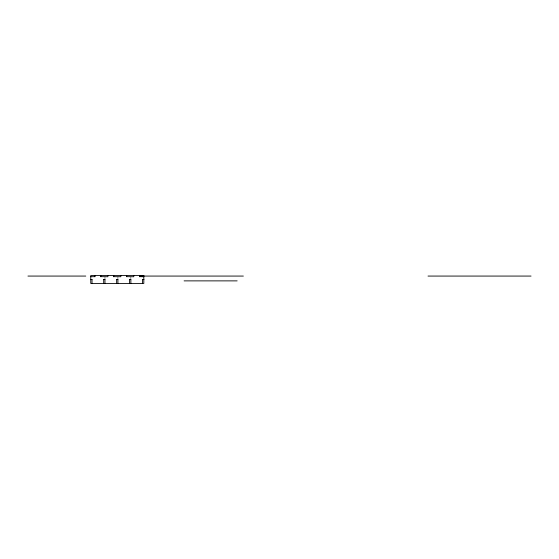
<?xml version="1.0" encoding="UTF-8"?>
<svg xmlns="http://www.w3.org/2000/svg" width="559" height="559" viewBox="0 0 559 559"><rect width="100%" height="100%" fill="white"/><g stroke="black" fill="none" stroke-linecap="round" stroke-linejoin="round"><path stroke-width="0.42" stroke-dasharray="2.79 2.1" d="M130.869 276.733L130.869 278.871M117.921 276.733L117.921 278.871M104.973 276.733L104.973 278.871"/><path stroke-width="0.84" d="M27.95 276.069L85.772 276.069M140.323 276.069L243.354 276.069M428.019 276.069L531.05 276.069M90.754 276.733L94.946 276.649M100.781 276.649L107.894 276.733L107.894 275.552M113.729 276.649L120.835 276.733L120.835 275.552M126.676 276.649L133.783 276.733L133.783 275.552M139.624 276.649L143.817 276.733M90.754 279.5L92.025 279.5L92.025 283.448M143.817 279.5L142.545 279.5L142.545 283.448M90.754 279.584L92.025 279.584M103.701 279.584L104.973 279.584M116.649 279.584L117.921 279.584M129.597 279.584L130.869 279.584M142.545 279.584L143.817 279.584M184.093 280.877L237.156 280.877M139.624 275.552L139.624 276.733M130.869 283.448L130.869 279.5L129.597 279.5L129.597 283.448M126.676 275.552L126.676 276.733M117.921 283.448L117.921 279.5L116.649 279.5L116.649 283.448M113.729 275.552L113.729 276.733M104.973 283.448L104.973 279.5L103.701 279.5L103.701 283.448M100.781 275.552L100.781 276.733M94.946 275.552L94.946 276.733M143.817 275.552L90.754 275.552L90.754 283.448L143.817 283.448L143.817 275.552"/></g></svg>
